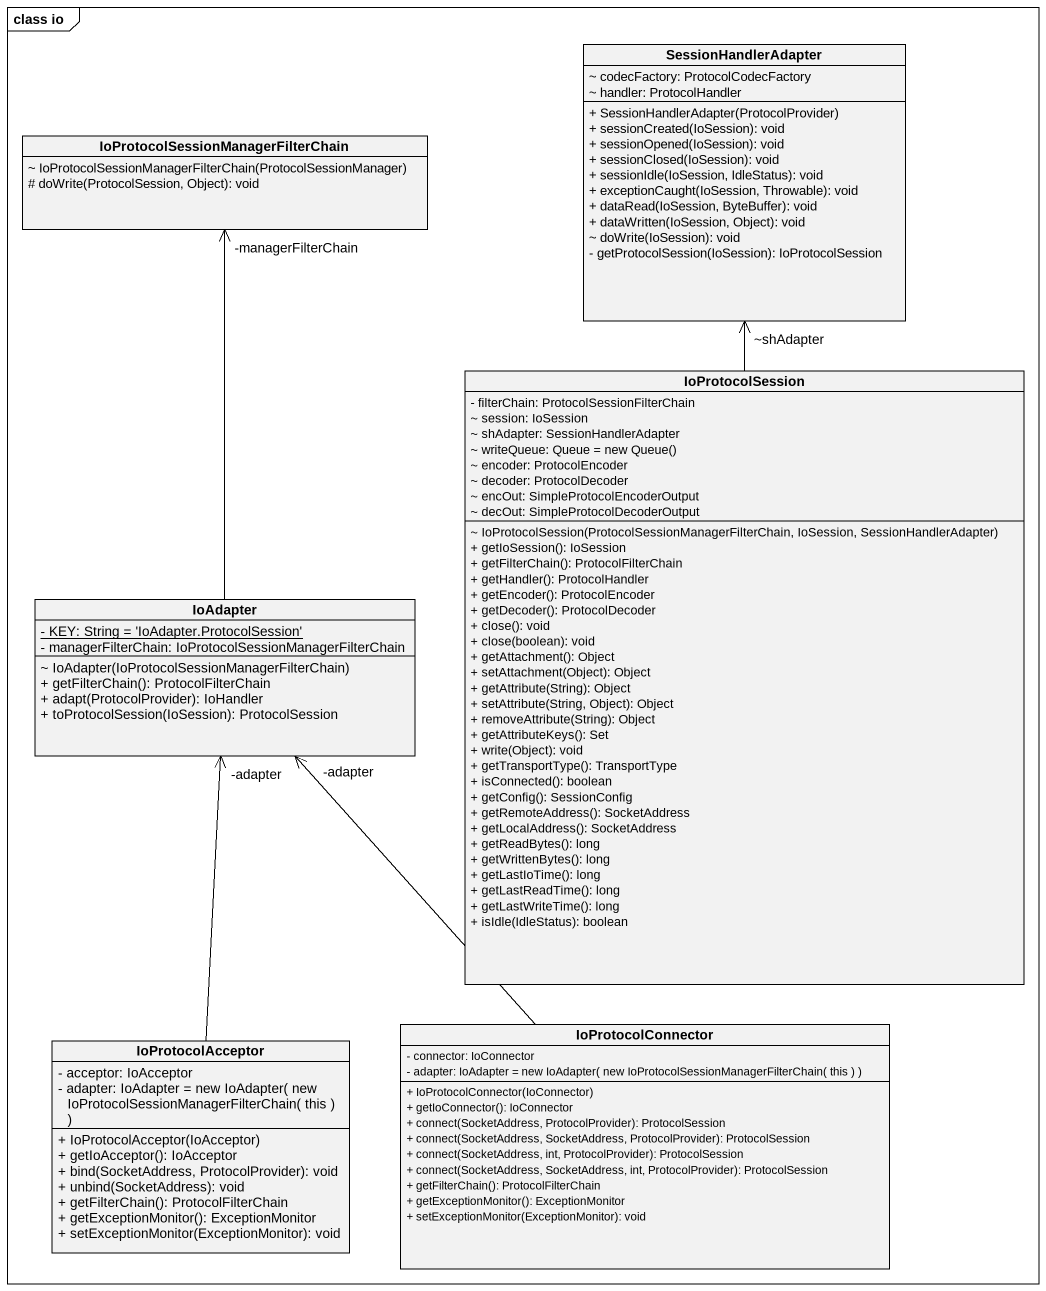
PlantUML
@startuml
mainframe class io
hide circle
hide empty members
skinparam classAttributeIconSize 0
class SessionHandlerAdapter {
  ~ codecFactory: ProtocolCodecFactory
  ~ handler: ProtocolHandler
  + SessionHandlerAdapter(ProtocolProvider)
  + sessionCreated(IoSession): void
  + sessionOpened(IoSession): void
  + sessionClosed(IoSession): void
  + sessionIdle(IoSession, IdleStatus): void
  + exceptionCaught(IoSession, Throwable): void
  + dataRead(IoSession, ByteBuffer): void
  + dataWritten(IoSession, Object): void
  ~ doWrite(IoSession): void
  - getProtocolSession(IoSession): IoProtocolSession
}
class "IoProtocolSessionManagerFilterChain" as IoProtocolSessionManagerFilt {
  ~ IoProtocolSessionManagerFilterChain(ProtocolSessionManager)
  # doWrite(ProtocolSession, Object): void
}
class IoProtocolSession {
  - filterChain: ProtocolSessionFilterChain
  ~ session: IoSession
  ~ shAdapter: SessionHandlerAdapter
  {field} ~ writeQueue: Queue = new Queue()
  ~ encoder: ProtocolEncoder
  ~ decoder: ProtocolDecoder
  ~ encOut: SimpleProtocolEncoderOutput
  ~ decOut: SimpleProtocolDecoderOutput
  ~ IoProtocolSession(ProtocolSessionManagerFilterChain, IoSession, SessionHandlerAdapter)
  + getIoSession(): IoSession
  + getFilterChain(): ProtocolFilterChain
  + getHandler(): ProtocolHandler
  + getEncoder(): ProtocolEncoder
  + getDecoder(): ProtocolDecoder
  + close(): void
  + close(boolean): void
  + getAttachment(): Object
  + setAttachment(Object): Object
  + getAttribute(String): Object
  + setAttribute(String, Object): Object
  + removeAttribute(String): Object
  + getAttributeKeys(): Set
  + write(Object): void
  + getTransportType(): TransportType
  + isConnected(): boolean
  + getConfig(): SessionConfig
  + getRemoteAddress(): SocketAddress
  + getLocalAddress(): SocketAddress
  + getReadBytes(): long
  + getWrittenBytes(): long
  + getLastIoTime(): long
  + getLastReadTime(): long
  + getLastWriteTime(): long
  + isIdle(IdleStatus): boolean
}
class IoAdapter {
  {static} - KEY: String = 'IoAdapter.ProtocolSession'
  - managerFilterChain: IoProtocolSessionManagerFilterChain
  ~ IoAdapter(IoProtocolSessionManagerFilterChain)
  + getFilterChain(): ProtocolFilterChain
  + adapt(ProtocolProvider): IoHandler
  + toProtocolSession(IoSession): ProtocolSession
}
class IoProtocolConnector {
  - connector: IoConnector
  {field} - adapter: IoAdapter = new IoAdapter( new IoProtocolSessionManagerFilterChain( this ) )
  + IoProtocolConnector(IoConnector)
  + getIoConnector(): IoConnector
  + connect(SocketAddress, ProtocolProvider): ProtocolSession
  + connect(SocketAddress, SocketAddress, ProtocolProvider): ProtocolSession
  + connect(SocketAddress, int, ProtocolProvider): ProtocolSession
  + connect(SocketAddress, SocketAddress, int, ProtocolProvider): ProtocolSession
  + getFilterChain(): ProtocolFilterChain
  + getExceptionMonitor(): ExceptionMonitor
  + setExceptionMonitor(ExceptionMonitor): void
}
class IoProtocolAcceptor {
  - acceptor: IoAcceptor
  {field} - adapter: IoAdapter = new IoAdapter( new IoProtocolSessionManagerFilterChain( this ) )
  + IoProtocolAcceptor(IoAcceptor)
  + getIoAcceptor(): IoAcceptor
  + bind(SocketAddress, ProtocolProvider): void
  + unbind(SocketAddress): void
  + getFilterChain(): ProtocolFilterChain
  + getExceptionMonitor(): ExceptionMonitor
  + setExceptionMonitor(ExceptionMonitor): void
}
IoProtocolSession -up-> "~shAdapter" SessionHandlerAdapter
IoAdapter -up-> "-managerFilterChain" IoProtocolSessionManagerFilt
IoProtocolConnector -up-> "-adapter" IoAdapter
IoProtocolAcceptor -up-> "-adapter" IoAdapter
@enduml
